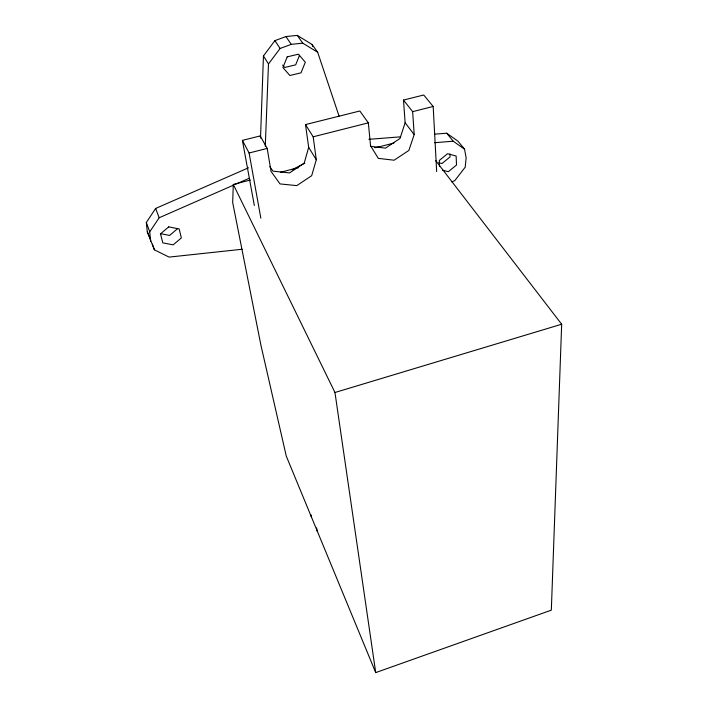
<?xml version="1.0" encoding="UTF-8"?>
<svg xmlns="http://www.w3.org/2000/svg" width="708" height="708" viewBox="0 0 708 708"><rect width="100%" height="100%" fill="white"/><g stroke="black" fill="none" stroke-linecap="round" stroke-linejoin="round"><path stroke-width="1.06" d="M250.437 180.018L233.304 184.434L232.666 202.444L260.907 345.15L286.262 456.085L375.709 672.6L551.328 610.154L561.674 324.237L435.694 160.583M260.535 137.564L263.447 55.959L274.899 40.63L285.917 36.568L297.307 35.4L312.095 44.489L317.671 52.277L339.061 116.085M265.288 146.37L268.482 63.95L263.447 55.959M436.659 171.504L433.181 106.465L423.72 95.005L403.489 100.067L412.64 111.652L414.189 134.573L408.861 150.441L394.108 160.212L378.32 158.38L370.567 145.795L368.337 122.856L359.832 110.988L305.502 124.59L308.67 147.352L304.219 163.132L289.554 172.911L273.022 171.159L269.837 166.707M305.502 124.59L313.175 136.803L316.281 159.76L311.688 175.69L296.785 185.611L280.023 183.921L271.04 171.389L267.199 148.423L260.225 135.918L242.41 140.37L254.331 205.497M403.489 100.067L405.135 122.794L399.976 138.502L385.471 148.131L370.912 146.37M299.511 55.304L295.67 64.853L284.669 67.481L282.598 65.109M242.118 249.26L169.088 257.101L154.424 249.836L147.282 231.826L146.326 222.454L155.645 208.453L248.517 167.796M150.662 241.286L149.724 231.861L159.167 217.754L232.967 185.39M268.482 63.95L280.103 48.48L291.254 44.356L302.759 43.153L317.671 52.277M177.637 228.604L169.584 235.445L160.327 233.631M292.094 169.787L304.838 163.194M451.828 181.903L454.846 180.558L465.183 167.221L466.147 157.946L464.572 149.238L458.014 141.228L446.713 133.21L434.65 134.157M234.985 184.505L249.136 178.301M233.304 184.434L334.964 392.498L561.674 324.237M280.43 172.292L298.634 167.601M375.736 147.715L393.94 143.025M242.41 140.37L249.101 152.999L267.199 148.423M313.175 136.803L368.337 122.856M412.64 111.652L433.181 106.465M374.382 147.6L378.762 147.246M434.606 142.715L453.217 141.202L464.572 149.238M368.85 139.326L400.657 136.83M442.615 170.212L448.341 171.699L456.501 165.026L456.138 156.034L447.527 153.716L439.296 160.468L439.597 166.469M438.81 162.681L442.013 163.53L450.067 156.919L449.943 153.937M446.713 133.21L453.217 141.202M405.135 122.794L414.189 134.573M297.307 35.4L302.759 43.153M285.917 36.568L291.254 44.356M274.899 40.63L280.103 48.48M308.67 147.352L316.281 159.76M147.282 231.826L150.609 239.401M155.645 208.453L159.167 217.754M146.326 222.454L149.724 231.861M152.379 244.145L154.424 249.836M312.095 44.489L312.794 46.569M310.954 514.831L311.352 516.999M249.101 152.999L260.845 218.206M316.609 527.903L317.193 531.159M260.225 135.918L260.597 138.087M334.964 392.498L375.709 672.6M287.191 56.861L282.935 67.579L289.891 75.499L301.006 72.827L305.316 62.233L298.449 54.189L287.191 56.861M168.743 226.87L160.512 233.87L162.796 242.862L173.177 244.853L181.337 237.95L179.177 228.958L168.743 226.87"/></g></svg>
